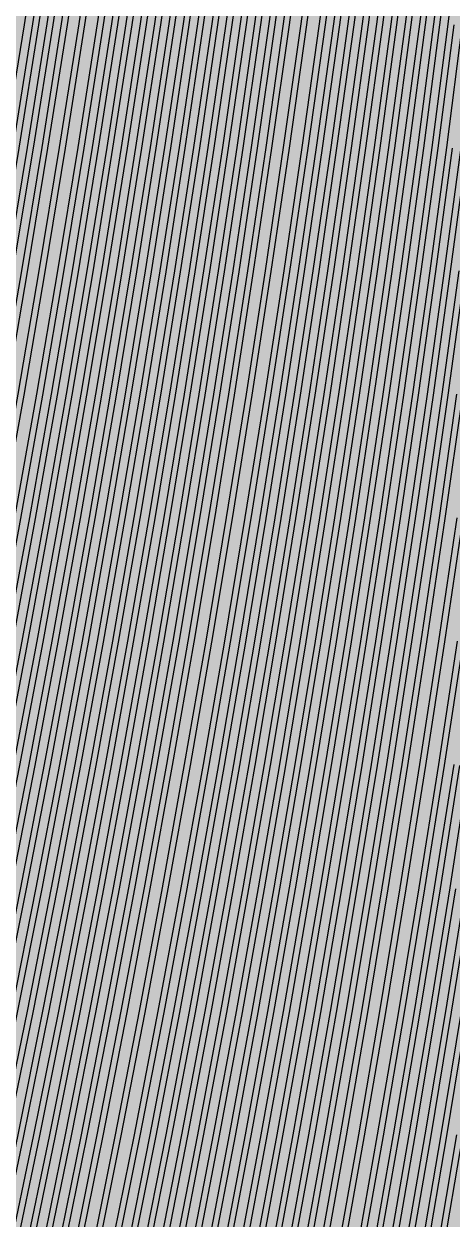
# Model space of a CAD drawing. Header units: metres. Extents: x -7231 to 10969, y -37556 to 1873.
# Drawn here: x 878 to 1030.8, y -1401.5 to -975.3 of the extents above; entities that cross this region are included whole.
import ezdxf

# ---------------------------------------------------------------- set-up
doc = ezdxf.new("R2010")
doc.units = ezdxf.units.M
doc.layers.add('Metal1', color=4, linetype='CONTINUOUS')
doc.layers.add('Polyimide', color=7, linetype='CONTINUOUS')

msp = doc.modelspace()

# ---------------------------------------------------------------- hatches: boundary and pattern name
at = {"layer": 'Polyimide'}
msp.add_hatch(color=7, dxfattribs=at).paths.add_polyline_path([(4065.69, -468), (4066.67, -501.99), (4068.51, -535.99), (4071.41, -569.99), (4075.54, -603.99), (4081.04, -637.99), (4088.01, -671.99), (4096.52, -705.98), (4106.62, -739.98), (4118.33, -773.98), (4131.63, -807.98), (4146.49, -841.98), (4162.87, -875.98), (4180.68, -909.97), (4199.83, -943.97), (4220.22, -977.97), (4241.73, -1011.97), (4264.21, -1045.97), (4287.52, -1079.96), (4311.51, -1113.96), (4336.01, -1147.96), (4360.86, -1181.96), (4385.88, -1215.96), (4410.89, -1249.96), (4435.74, -1283.95), (4460.24, -1317.95), (4484.23, -1351.95), (4507.54, -1385.95), (4530.02, -1419.95), (4551.53, -1453.94), (4571.92, -1487.94), (4591.07, -1521.94), (4608.88, -1555.94), (4625.26, -1589.94), (4640.12, -1623.94), (4653.42, -1657.93), (4665.13, -1691.93), (4675.23, -1725.93), (4683.74, -1759.93), (4690.71, -1793.93), (4696.21, -1827.93), (4700.34, -1861.92), (4703.24, -1895.92), (4705.08, -1929.92), (4706.06, -1963.92), (4706.44, -1997.92), (4706.5, -2031.91), (4706.5, -4793.02), (4709.95, -4838.39), (4720.22, -4882.71), (4737.08, -4924.98), (4760.13, -4964.2), (4788.85, -4999.49), (4822.58, -5030.03), (4860.53, -5055.12), (4901.85, -5074.18), (4901.85, -5074.18), (4970.68, -5105.23), (5034.7, -5145.26), (5092.76, -5193.54), (5143.8, -5249.19), (5186.89, -5311.2), (5221.24, -5378.44), (5246.23, -5449.69), (5261.41, -5523.66), (5266.5, -5599), (5261.41, -5674.34), (5246.23, -5748.31), (5221.24, -5819.56), (5186.89, -5886.8), (5143.8, -5948.81), (5092.76, -6004.46), (5034.7, -6052.74), (4970.68, -6092.77), (4901.85, -6123.82), (4860.53, -6142.88), (4822.58, -6167.97), (4788.85, -6198.51), (4760.13, -6233.8), (4737.08, -6273.02), (4720.22, -6315.29), (4709.95, -6359.61), (4706.5, -6404.98), (4706.5, -9221.52), (4709.95, -9266.88), (4720.22, -9311.21), (4737.08, -9353.47), (4760.13, -9392.7), (4788.85, -9427.98), (4822.58, -9458.52), (4860.53, -9483.61), (4901.85, -9502.67), (4970.68, -9533.72), (5034.7, -9573.75), (5092.76, -9622.03), (5143.8, -9677.68), (5186.89, -9739.69), (5221.24, -9806.94), (5246.23, -9878.19), (5261.41, -9952.16), (5266.5, -10027.49), (5261.41, -10102.83), (5246.23, -10176.8), (5221.24, -10248.05), (5186.89, -10315.3), (5143.8, -10377.31), (5092.76, -10432.96), (5034.7, -10481.24), (4970.68, -10521.27), (4901.85, -10552.32), (4860.53, -10571.38), (4822.58, -10596.46), (4788.85, -10627), (4760.13, -10662.29), (4737.08, -10701.52), (4720.22, -10743.78), (4709.95, -10788.1), (4706.5, -10833.47), (4706.5, -13650.01), (4709.95, -13695.38), (4720.22, -13739.7), (4737.08, -13781.96), (4760.13, -13821.19), (4788.85, -13856.48), (4822.58, -13887.02), (4860.53, -13912.11), (4901.85, -13931.17), (4970.68, -13962.22), (5034.7, -14002.25), (5092.76, -14050.53), (5143.8, -14106.18), (5186.89, -14168.19), (5221.24, -14235.43), (5246.23, -14306.68), (5261.41, -14380.65), (5266.5, -14455.99), (5261.41, -14531.33), (5246.23, -14605.29), (5221.24, -14676.55), (5186.89, -14743.79), (5143.8, -14805.8), (5092.76, -14861.45), (5034.7, -14909.73), (4970.68, -14949.76), (4901.85, -14980.81), (4860.53, -14999.87), (4822.58, -15024.96), (4788.85, -15055.5), (4760.13, -15090.79), (4737.08, -15130.01), (4720.22, -15172.27), (4709.95, -15216.6), (4706.5, -15261.97), (4706.5, -15455.99), (4720.95, -15750.04), (4764.14, -16041.26), (4835.68, -16326.84), (4934.86, -16604.04), (5060.74, -16870.18), (5212.09, -17122.7), (5387.47, -17359.17), (5585.18, -17577.31), (5803.32, -17775.02), (6039.79, -17950.4), (6292.31, -18101.75), (6558.45, -18227.63), (6835.65, -18326.81), (7121.23, -18398.34), (7412.45, -18441.54), (7706.5, -18455.99), (9969.01, -18455.99), (10047.42, -18459.84), (10125.08, -18471.36), (10201.23, -18490.44), (10275.15, -18516.89), (10346.12, -18550.45), (10413.46, -18590.81), (10476.52, -18637.58), (10534.69, -18690.3), (10587.41, -18748.47), (10634.18, -18811.53), (10674.54, -18878.87), (10708.11, -18949.84), (10734.56, -19023.76), (10753.63, -19099.92), (10765.15, -19177.58), (10769.01, -19255.99), (10769.01, -20895.8), (10730.24, -20951.41), (10694.6, -21009.08), (10662.21, -21068.63), (10633.17, -21129.89), (10607.55, -21192.66), (10585.45, -21256.74), (10566.93, -21321.96), (10552.05, -21388.09), (10540.84, -21454.95), (10533.35, -21522.33), (10529.6, -21590.02), (10529.6, -21657.81), (10533.35, -21725.5), (10540.84, -21792.87), (10552.05, -21859.73), (10566.93, -21925.87), (10585.45, -21991.08), (10607.55, -22055.17), (10633.17, -22117.94), (10662.21, -22179.19), (10694.6, -22238.74), (10730.24, -22296.41), (10769.01, -22352.03), (10769.01, -32454.24), (10728.74, -32510.49), (10691.72, -32568.92), (10658.05, -32629.35), (10627.85, -32691.58), (10601.2, -32755.42), (10578.21, -32820.67), (10558.93, -32887.1), (10543.44, -32954.52), (10531.77, -33022.71), (10523.97, -33091.44), (10520.07, -33160.51), (10520.07, -33229.69), (10523.97, -33298.75), (10531.77, -33367.49), (10543.44, -33435.67), (10558.93, -33503.09), (10578.21, -33569.53), (10601.2, -33634.77), (10627.85, -33698.61), (10658.05, -33760.85), (10691.72, -33821.28), (10728.74, -33879.71), (10769.01, -33935.96), (10769.01, -36556), (10765.15, -36634.41), (10753.63, -36712.07), (10734.56, -36788.23), (10708.11, -36862.15), (10674.54, -36933.12), (10634.18, -37000.46), (10587.41, -37063.51), (10534.69, -37121.69), (10476.52, -37174.41), (10413.46, -37221.18), (10346.12, -37261.54), (10275.15, -37295.1), (10201.23, -37321.55), (10125.08, -37340.63), (10047.42, -37352.15), (9969.01, -37356), (-6231.01, -37356), (-6309.42, -37352.15), (-6387.08, -37340.63), (-6463.23, -37321.55), (-6537.15, -37295.1), (-6608.12, -37261.54), (-6675.46, -37221.18), (-6738.52, -37174.41), (-6796.69, -37121.69), (-6849.41, -37063.51), (-6896.18, -37000.46), (-6936.54, -36933.12), (-6970.11, -36862.15), (-6996.56, -36788.23), (-7015.63, -36712.07), (-7027.15, -36634.41), (-7031.01, -36556), (-7031.01, -33936), (-6990.74, -33879.75), (-6953.7, -33821.31), (-6920.03, -33760.88), (-6889.82, -33698.64), (-6863.18, -33634.8), (-6840.18, -33569.55), (-6820.9, -33503.11), (-6805.4, -33435.69), (-6793.74, -33367.49), (-6785.94, -33298.75), (-6782.03, -33229.68), (-6782.03, -33160.5), (-6785.94, -33091.43), (-6793.74, -33022.69), (-6805.4, -32954.5), (-6820.9, -32887.07), (-6840.18, -32820.63), (-6863.18, -32755.39), (-6889.82, -32691.54), (-6920.03, -32629.3), (-6953.7, -32568.87), (-6990.74, -32510.43), (-7031.01, -32454.18), (-7031.01, -22364.83), (-6990.74, -22308.58), (-6953.7, -22250.14), (-6920.03, -22189.71), (-6889.82, -22127.47), (-6863.18, -22063.62), (-6840.18, -21998.38), (-6820.9, -21931.94), (-6805.4, -21864.51), (-6793.74, -21796.32), (-6785.94, -21727.58), (-6782.03, -21658.51), (-6782.03, -21589.33), (-6785.94, -21520.26), (-6793.74, -21451.52), (-6805.4, -21383.32), (-6820.9, -21315.9), (-6840.18, -21249.46), (-6863.18, -21184.21), (-6889.82, -21120.37), (-6920.03, -21058.13), (-6953.7, -20997.7), (-6990.74, -20939.26), (-7031.01, -20883.01), (-7031.01, -19255.99), (-7027.15, -19177.58), (-7015.63, -19099.92), (-6996.56, -19023.76), (-6970.11, -18949.84), (-6936.54, -18878.87), (-6896.18, -18811.53), (-6849.41, -18748.47), (-6796.69, -18690.3), (-6738.52, -18637.58), (-6675.46, -18590.81), (-6608.12, -18550.45), (-6537.15, -18516.89), (-6463.23, -18490.44), (-6387.08, -18471.36), (-6309.42, -18459.84), (-6231.01, -18455.99), (-3968.5, -18455.99), (-3674.45, -18441.54), (-3383.23, -18398.34), (-3097.65, -18326.81), (-2820.45, -18227.63), (-2554.31, -18101.75), (-2301.79, -17950.4), (-2065.32, -17775.02), (-1847.18, -17577.31), (-1649.47, -17359.17), (-1474.09, -17122.7), (-1322.74, -16870.18), (-1196.86, -16604.04), (-1097.68, -16326.84), (-1026.14, -16041.26), (-982.95, -15750.04), (-968.5, -15455.99), (-968.5, -15261.97), (-971.95, -15216.6), (-982.22, -15172.27), (-999.08, -15130.01), (-1022.13, -15090.79), (-1050.85, -15055.5), (-1084.58, -15024.96), (-1122.53, -14999.87), (-1163.85, -14980.81), (-1232.68, -14949.76), (-1296.7, -14909.73), (-1354.76, -14861.45), (-1405.8, -14805.8), (-1448.89, -14743.79), (-1483.24, -14676.55), (-1508.23, -14605.29), (-1523.41, -14531.33), (-1528.5, -14455.99), (-1523.41, -14380.65), (-1508.23, -14306.68), (-1483.24, -14235.43), (-1448.89, -14168.19), (-1405.8, -14106.18), (-1354.76, -14050.53), (-1296.7, -14002.25), (-1232.68, -13962.22), (-1163.85, -13931.17), (-1122.53, -13912.11), (-1084.58, -13887.02), (-1050.85, -13856.48), (-1022.13, -13821.19), (-999.08, -13781.96), (-982.22, -13739.7), (-971.95, -13695.38), (-968.5, -13650.01), (-968.5, -12309.64), (-971.95, -12264.27), (-982.22, -12219.94), (-999.08, -12177.68), (-1022.13, -12138.46), (-1050.85, -12103.17), (-1084.58, -12072.63), (-1122.53, -12047.54), (-1163.85, -12028.48), (-1232.68, -11997.43), (-1296.7, -11957.4), (-1354.76, -11909.12), (-1405.8, -11853.47), (-1448.89, -11791.46), (-1483.24, -11724.22), (-1508.23, -11652.96), (-1523.41, -11579), (-1528.5, -11503.66), (-1523.41, -11428.32), (-1508.23, -11354.35), (-1483.24, -11283.1), (-1448.89, -11215.86), (-1405.8, -11153.85), (-1354.76, -11098.2), (-1296.7, -11049.92), (-1232.68, -11009.89), (-1163.85, -10978.84), (-1122.53, -10959.78), (-1084.58, -10934.69), (-1050.85, -10904.15), (-1022.13, -10868.86), (-999.08, -10829.63), (-982.22, -10787.37), (-971.95, -10743.05), (-968.5, -10697.68), (-968.5, -9357.31), (-971.95, -9311.94), (-982.22, -9267.62), (-999.08, -9225.35), (-1022.13, -9186.13), (-1050.85, -9150.84), (-1084.58, -9120.3), (-1122.53, -9095.21), (-1163.85, -9076.15), (-1163.85, -9076.15), (-1232.68, -9045.1), (-1296.7, -9005.07), (-1354.76, -8956.79), (-1405.8, -8901.14), (-1448.89, -8839.13), (-1483.24, -8771.89), (-1508.23, -8700.64), (-1523.41, -8626.67), (-1528.5, -8551.33), (-1523.41, -8475.99), (-1508.23, -8402.02), (-1483.24, -8330.77), (-1448.89, -8263.53), (-1405.8, -8201.52), (-1354.76, -8145.87), (-1296.7, -8097.59), (-1232.68, -8057.56), (-1163.85, -8026.51), (-1163.85, -8026.51), (-1122.53, -8007.45), (-1084.58, -7982.36), (-1050.85, -7951.82), (-1022.13, -7916.53), (-999.08, -7877.31), (-982.22, -7835.04), (-971.95, -7790.72), (-968.5, -7745.35), (-968.5, -6404.98), (-971.95, -6359.61), (-982.22, -6315.29), (-999.08, -6273.02), (-1022.13, -6233.8), (-1050.85, -6198.51), (-1084.58, -6167.97), (-1122.53, -6142.88), (-1163.85, -6123.82), (-1163.85, -6123.82), (-1232.68, -6092.77), (-1296.7, -6052.74), (-1354.76, -6004.46), (-1405.8, -5948.81), (-1448.89, -5886.8), (-1483.24, -5819.56), (-1508.23, -5748.31), (-1523.41, -5674.34), (-1528.5, -5599), (-1523.41, -5523.66), (-1508.23, -5449.69), (-1483.24, -5378.44), (-1448.89, -5311.2), (-1405.8, -5249.19), (-1354.76, -5193.54), (-1296.7, -5145.26), (-1232.68, -5105.23), (-1163.85, -5074.18), (-1163.85, -5074.18), (-1122.53, -5055.12), (-1084.58, -5030.03), (-1050.85, -4999.49), (-1022.13, -4964.2), (-999.08, -4924.98), (-982.22, -4882.71), (-971.95, -4838.39), (-968.5, -4793.02), (-968.5, -2031.91), (-968.44, -1997.92), (-968.06, -1963.92), (-967.05, -1929.92), (-965.18, -1895.92), (-962.22, -1861.92), (-958.01, -1827.93), (-952.41, -1793.93), (-945.31, -1759.93), (-936.64, -1725.93), (-926.35, -1691.93), (-914.43, -1657.93), (-900.88, -1623.94), (-885.74, -1589.94), (-869.05, -1555.94), (-850.91, -1521.94), (-831.4, -1487.94), (-810.63, -1453.94), (-788.72, -1419.95), (-765.82, -1385.95), (-742.07, -1351.95), (-717.63, -1317.95), (-692.67, -1283.95), (-667.36, -1249.96), (-641.88, -1215.96), (-616.39, -1181.96), (-591.08, -1147.96), (-566.12, -1113.96), (-541.68, -1079.96), (-517.93, -1045.97), (-495.03, -1011.97), (-473.12, -977.97), (-452.35, -943.97), (-432.84, -909.97), (-414.7, -875.98), (-398.01, -841.98), (-382.87, -807.98), (-369.32, -773.98), (-357.4, -739.98), (-347.11, -705.98), (-338.44, -671.99), (-331.34, -637.99), (-325.74, -603.99), (-321.53, -569.99), (-318.57, -535.99), (-316.7, -501.99), (-315.69, -468), (-315.31, -434), (-315.25, -400), (-315.25, 401), (-315.25, 451), (-315.25, 1644), (-270.25, 1644), (-270.03, 1637.13), (-269.35, 1630.29), (-268.23, 1623.52), (-266.67, 1616.82), (-264.68, 1610.25), (-262.26, 1603.82), (-259.42, 1597.56), (-256.18, 1591.5), (-252.55, 1585.67), (-248.55, 1580.08), (-244.19, 1574.77), (-239.5, 1569.75), (-234.48, 1565.06), (-229.17, 1560.7), (-223.58, 1556.7), (-217.75, 1553.07), (-211.69, 1549.83), (-205.43, 1546.99), (-199, 1544.57), (-192.43, 1542.58), (-185.73, 1541.02), (-178.96, 1539.9), (-172.12, 1539.22), (-165.25, 1539), (-158.38, 1539.22), (-151.54, 1539.9), (-144.77, 1541.02), (-138.07, 1542.58), (-131.5, 1544.57), (-125.07, 1546.99), (-118.81, 1549.83), (-112.75, 1553.07), (-106.92, 1556.7), (-101.33, 1560.7), (-96.02, 1565.06), (-91, 1569.75), (-86.31, 1574.77), (-81.95, 1580.08), (-77.95, 1585.67), (-74.32, 1591.5), (-71.08, 1597.56), (-68.24, 1603.82), (-65.82, 1610.25), (-63.83, 1616.82), (-62.27, 1623.52), (-61.15, 1630.29), (-60.47, 1637.13), (-60.25, 1644), (1853, 1644), (1853, 1573), (3815.25, 1573), (3815.46, 1579.54), (3816.11, 1586.05), (3817.17, 1592.51), (3818.66, 1598.88), (3820.56, 1605.14), (3822.86, 1611.27), (3825.56, 1617.23), (3828.65, 1623), (3832.1, 1628.56), (3835.91, 1633.88), (3840.07, 1638.93), (3844.54, 1643.71), (3849.32, 1648.18), (3854.37, 1652.34), (3859.69, 1656.15), (3865.25, 1659.6), (3871.02, 1662.69), (3876.98, 1665.39), (3883.11, 1667.69), (3889.37, 1669.59), (3895.74, 1671.08), (3902.2, 1672.14), (3908.71, 1672.79), (3915.25, 1673), (3921.79, 1672.79), (3928.3, 1672.14), (3934.76, 1671.08), (3941.13, 1669.59), (3947.39, 1667.69), (3953.52, 1665.39), (3959.48, 1662.69), (3965.25, 1659.6), (3970.81, 1656.15), (3976.13, 1652.34), (3981.18, 1648.18), (3985.96, 1643.71), (3990.43, 1638.93), (3994.59, 1633.88), (3998.4, 1628.56), (4001.85, 1623), (4004.94, 1617.23), (4007.64, 1611.27), (4009.94, 1605.14), (4011.84, 1598.88), (4013.33, 1592.51), (4014.39, 1586.05), (4015.04, 1579.54), (4015.25, 1573), (4065.25, 1573), (4065.25, 451), (4065.25, 401), (4065.25, -400), (4065.31, -434), (4065.69, -468)])

# ---------------------------------------------------------------- linework, layer by layer
at = {"layer": 'Metal1'}
for points in [[(901.87, -1415.45), (910.7, -1371.44), (919.22, -1327.42), (927.45, -1283.41), (935.37, -1239.4), (943.01, -1195.38), (950.35, -1151.37), (957.4, -1107.36), (964.18, -1063.35), (970.67, -1019.33), (976.88, -975.32), (982.82, -931.31), (988.49, -887.29), (993.88, -843.28), (999.01, -799.27), (1003.88, -755.26), (1008.48, -711.24), (1012.82, -667.23), (1016.91, -623.22), (1020.74, -579.2), (1024.31, -535.19), (1027.63, -491.18), (1030.69, -447.16), (1033.51, -403.15)], [(1032.69, -447.3), (1029.62, -491.32), (1026.3, -535.34), (1022.73, -579.37), (1018.9, -623.39), (1014.82, -667.42), (1010.47, -711.44), (1005.87, -755.47), (1001, -799.49), (995.87, -843.52), (990.47, -887.54), (984.8, -931.57), (978.86, -975.59), (972.65, -1019.62), (966.15, -1063.64), (959.38, -1107.67), (952.32, -1151.69), (944.98, -1195.72), (937.34, -1239.75), (929.41, -1283.77), (921.19, -1327.8), (912.66, -1371.82), (903.83, -1415.85)], [(908.62, -1415.45), (917.43, -1371.44), (925.94, -1327.42), (934.15, -1283.41), (942.06, -1239.4), (949.68, -1195.39), (957.01, -1151.37), (964.06, -1107.36), (970.82, -1063.35), (977.3, -1019.33), (983.5, -975.32), (989.43, -931.31), (995.09, -887.29), (1000.48, -843.28), (1005.6, -799.27), (1010.45, -755.26), (1015.05, -711.24), (1019.38, -667.23), (1023.46, -623.22), (1027.28, -579.2), (1030.85, -535.19)], [(1032.84, -535.34), (1029.27, -579.37), (1025.45, -623.39), (1021.38, -667.42), (1017.04, -711.44), (1012.44, -755.47), (1007.58, -799.49), (1002.46, -843.52), (997.07, -887.54), (991.41, -931.57), (985.48, -975.59), (979.28, -1019.62), (972.8, -1063.64), (966.03, -1107.67), (958.99, -1151.69), (951.66, -1195.72), (944.03, -1239.75), (936.12, -1283.77), (927.91, -1327.8), (919.39, -1371.82), (910.58, -1415.85)], [(914.35, -1415.45), (923.09, -1371.44), (931.53, -1327.42), (939.67, -1283.41), (947.51, -1239.4), (955.07, -1195.39), (962.34, -1151.37), (969.32, -1107.36), (976.03, -1063.35), (982.45, -1019.33), (988.6, -975.32), (994.48, -931.31), (1000.09, -887.3), (1005.43, -843.28), (1010.51, -799.27), (1015.33, -755.26), (1019.88, -711.24), (1024.18, -667.23), (1028.23, -623.22), (1032.01, -579.2)], [(1034.01, -579.37), (1030.22, -623.39), (1026.17, -667.42), (1021.87, -711.44), (1017.32, -755.47), (1012.5, -799.49), (1007.42, -843.52), (1002.08, -887.54), (996.46, -931.57), (990.58, -975.59), (984.43, -1019.62), (978, -1063.64), (971.3, -1107.67), (964.31, -1151.69), (957.04, -1195.72), (949.48, -1239.74), (941.64, -1283.77), (933.49, -1327.79), (925.05, -1371.82), (916.31, -1415.85)], [(920.08, -1415.45), (928.75, -1371.44), (937.11, -1327.43), (945.19, -1283.41), (952.97, -1239.4), (960.46, -1195.39), (967.66, -1151.38), (974.59, -1107.36), (981.23, -1063.35), (987.61, -1019.34), (993.7, -975.32), (999.53, -931.31), (1005.09, -887.3), (1010.39, -843.28), (1015.43, -799.27), (1020.2, -755.26), (1024.72, -711.24), (1028.98, -667.23), (1032.99, -623.22)], [(1030.97, -667.42), (1026.71, -711.44), (1022.19, -755.47), (1017.41, -799.49), (1012.38, -843.52), (1007.08, -887.54), (1001.52, -931.57), (995.69, -975.59), (989.59, -1019.62), (983.21, -1063.64), (976.56, -1107.67), (969.64, -1151.69), (962.43, -1195.72), (954.94, -1239.74), (947.15, -1283.77), (939.08, -1327.79), (930.71, -1371.82), (922.04, -1415.84)], [(925.81, -1415.45), (934.41, -1371.44), (942.7, -1327.43), (950.7, -1283.41), (958.42, -1239.4), (965.84, -1195.39), (972.99, -1151.38), (979.85, -1107.36), (986.44, -1063.35), (992.76, -1019.34), (998.81, -975.32), (1004.58, -931.31), (1010.1, -887.3), (1015.35, -843.28), (1020.34, -799.27), (1025.08, -755.26), (1029.55, -711.24), (1033.78, -667.23)], [(1031.54, -711.44), (1027.06, -755.47), (1022.33, -799.49), (1017.34, -843.52), (1012.08, -887.54), (1006.57, -931.57), (1000.79, -975.59), (994.74, -1019.62), (988.42, -1063.64), (981.83, -1107.67), (974.96, -1151.69), (967.82, -1195.72), (960.39, -1239.74), (952.67, -1283.77), (944.67, -1327.79), (936.37, -1371.82), (927.78, -1415.84)], [(931.55, -1415.45), (940.06, -1371.44), (948.29, -1327.43), (956.22, -1283.42), (963.87, -1239.4), (971.23, -1195.39), (978.31, -1151.38), (985.12, -1107.36), (991.65, -1063.35), (997.91, -1019.34), (1003.91, -975.33), (1009.64, -931.31), (1015.1, -887.3), (1020.31, -843.29), (1025.26, -799.27), (1029.95, -755.26), (1034.39, -711.25)], [(1031.94, -755.47), (1027.24, -799.49), (1022.29, -843.51), (1017.09, -887.54), (1011.62, -931.56), (1005.89, -975.59), (999.89, -1019.61), (993.63, -1063.64), (987.1, -1107.66), (980.29, -1151.69), (973.2, -1195.71), (965.84, -1239.74), (958.19, -1283.77), (950.26, -1327.79), (942.03, -1371.82), (933.51, -1415.84)], [(937.28, -1415.46), (945.72, -1371.44), (953.87, -1327.43), (961.74, -1283.42), (969.32, -1239.41), (976.62, -1195.39), (983.64, -1151.38), (990.38, -1107.37), (996.86, -1063.35), (1003.07, -1019.34), (1009.01, -975.33), (1014.69, -931.31), (1020.1, -887.3), (1025.27, -843.29), (1030.17, -799.27), (1034.82, -755.26)], [(1032.16, -799.49), (1027.25, -843.51), (1022.09, -887.54), (1016.67, -931.56), (1010.99, -975.59), (1005.05, -1019.61), (998.84, -1063.64), (992.36, -1107.66), (985.61, -1151.69), (978.59, -1195.71), (971.29, -1239.74), (963.71, -1283.76), (955.84, -1327.79), (947.69, -1371.81), (939.24, -1415.84)], [(943.01, -1415.46), (951.38, -1371.45), (959.46, -1327.43), (967.26, -1283.42), (974.77, -1239.41), (982, -1195.39), (988.96, -1151.38), (995.65, -1107.37), (1002.07, -1063.35), (1008.22, -1019.34), (1014.11, -975.33), (1019.74, -931.31), (1025.11, -887.3), (1030.22, -843.29), (1035.09, -799.27)], [(1032.21, -843.51), (1027.09, -887.54), (1021.72, -931.56), (1016.09, -975.59), (1010.2, -1019.61), (1004.05, -1063.64), (997.63, -1107.66), (990.94, -1151.69), (983.98, -1195.71), (976.74, -1239.74), (969.23, -1283.76), (961.43, -1327.79), (953.35, -1371.81), (944.98, -1415.84)], [(948.75, -1415.46), (957.04, -1371.45), (965.05, -1327.43), (972.77, -1283.42), (980.22, -1239.41), (987.39, -1195.39), (994.29, -1151.38), (1000.91, -1107.37), (1007.28, -1063.36), (1013.37, -1019.34), (1019.21, -975.33), (1024.79, -931.32), (1030.11, -887.3), (1035.18, -843.29)], [(1032.1, -887.54), (1026.77, -931.56), (1021.19, -975.59), (1015.35, -1019.61), (1009.26, -1063.64), (1002.89, -1107.66), (996.26, -1151.69), (989.36, -1195.71), (982.19, -1239.74), (974.74, -1283.76), (967.02, -1327.79), (959.01, -1371.81), (950.71, -1415.84)], [(954.48, -1415.46), (962.7, -1371.45), (970.64, -1327.44), (978.29, -1283.42), (985.67, -1239.41), (992.78, -1195.4), (999.61, -1151.38), (1006.18, -1107.37), (1012.48, -1063.36), (1018.53, -1019.34), (1024.31, -975.33), (1029.84, -931.32), (1035.12, -887.3)], [(884.93, -931.59), (878.14, -975.61), (871.03, -1019.64), (863.61, -1063.67), (855.86, -1107.69), (847.8, -1151.72), (839.4, -1195.74), (830.67, -1239.77), (821.61, -1283.8), (812.2, -1327.82), (802.45, -1371.85), (792.36, -1415.88)], [(796.14, -1415.42), (806.16, -1371.41), (815.83, -1327.4), (825.17, -1283.39), (834.16, -1239.38), (842.82, -1195.36), (851.15, -1151.35), (859.16, -1107.34), (866.85, -1063.33), (874.21, -1019.31), (881.26, -975.3), (888, -931.29)], [(889.98, -931.59), (883.24, -975.61), (876.19, -1019.64), (868.82, -1063.66), (861.13, -1107.69), (853.12, -1151.72), (844.79, -1195.74), (836.12, -1239.77), (827.12, -1283.79), (817.79, -1327.82), (808.11, -1371.85), (798.09, -1415.87)], [(801.87, -1415.42), (811.82, -1371.41), (821.42, -1327.4), (830.68, -1283.39), (839.61, -1239.38), (848.21, -1195.36), (856.48, -1151.35), (864.43, -1107.34), (872.05, -1063.33), (879.36, -1019.32), (886.36, -975.3), (893.05, -931.29)], [(895.03, -931.59), (888.34, -975.61), (881.34, -1019.64), (874.03, -1063.66), (866.4, -1107.69), (858.45, -1151.71), (850.17, -1195.74), (841.57, -1239.77), (832.64, -1283.79), (823.38, -1327.82), (813.77, -1371.85), (803.82, -1415.87)], [(807.61, -1415.43), (817.48, -1371.41), (827.01, -1327.4), (836.2, -1283.39), (845.06, -1239.38), (853.59, -1195.37), (861.8, -1151.35), (869.69, -1107.34), (877.26, -1063.33), (884.52, -1019.32), (891.46, -975.3), (898.1, -931.29)], [(900.08, -931.58), (893.44, -975.61), (886.49, -1019.64), (879.23, -1063.66), (871.66, -1107.69), (863.77, -1151.71), (855.56, -1195.74), (847.02, -1239.77), (838.16, -1283.79), (828.96, -1327.82), (819.43, -1371.84), (809.56, -1415.87)], [(814.1, -1415.43), (823.94, -1371.41), (833.44, -1327.4), (842.61, -1283.39), (851.44, -1239.38), (859.95, -1195.37), (868.13, -1151.35), (876, -1107.34), (883.54, -1063.33), (890.78, -1019.32), (897.71, -975.31), (904.32, -931.29)], [(906.3, -931.58), (899.68, -975.61), (892.75, -1019.64), (885.52, -1063.66), (877.97, -1107.69), (870.1, -1151.71), (861.91, -1195.74), (853.4, -1239.76), (844.57, -1283.79), (835.4, -1327.82), (825.89, -1371.84), (816.05, -1415.87)], [(820.85, -1415.43), (830.67, -1371.41), (840.16, -1327.4), (849.31, -1283.39), (858.13, -1239.38), (866.63, -1195.37), (874.8, -1151.35), (882.65, -1107.34), (890.19, -1063.33), (897.41, -1019.32), (904.33, -975.31), (910.93, -931.29)], [(912.91, -931.58), (906.3, -975.61), (899.39, -1019.63), (892.16, -1063.66), (884.62, -1107.69), (876.77, -1151.71), (868.59, -1195.74), (860.09, -1239.76), (851.27, -1283.79), (842.12, -1327.82), (832.63, -1371.84), (822.8, -1415.87)], [(826.58, -1415.43), (836.33, -1371.42), (845.75, -1327.4), (854.83, -1283.39), (863.58, -1239.38), (872.01, -1195.37), (880.12, -1151.36), (887.92, -1107.34), (895.39, -1063.33), (902.56, -1019.32), (909.43, -975.31), (915.99, -931.29)], [(917.97, -931.58), (911.4, -975.61), (904.54, -1019.63), (897.37, -1063.66), (889.89, -1107.69), (882.09, -1151.71), (873.98, -1195.74), (865.55, -1239.76), (856.79, -1283.79), (847.7, -1327.82), (838.29, -1371.84), (828.53, -1415.87)], [(832.31, -1415.43), (841.99, -1371.42), (851.33, -1327.41), (860.35, -1283.39), (869.03, -1239.38), (877.4, -1195.37), (885.45, -1151.36), (893.18, -1107.34), (900.6, -1063.33), (907.72, -1019.32), (914.53, -975.31), (921.04, -931.3)], [(923.02, -931.58), (916.51, -975.61), (909.69, -1019.63), (902.58, -1063.66), (895.15, -1107.68), (887.42, -1151.71), (879.37, -1195.74), (871, -1239.76), (862.31, -1283.79), (853.29, -1327.81), (843.94, -1371.84), (834.26, -1415.87)], [(838.05, -1415.43), (847.65, -1371.42), (856.92, -1327.41), (865.86, -1283.4), (874.48, -1239.38), (882.79, -1195.37), (890.77, -1151.36), (898.45, -1107.35), (905.81, -1063.33), (912.87, -1019.32), (919.63, -975.31), (926.09, -931.3)], [(928.07, -931.58), (921.61, -975.61), (914.85, -1019.63), (907.78, -1063.66), (900.42, -1107.68), (892.74, -1151.71), (884.75, -1195.73), (876.45, -1239.76), (867.83, -1283.79), (858.88, -1327.81), (849.6, -1371.84), (840, -1415.86)], [(843.78, -1415.43), (853.31, -1371.42), (862.51, -1327.41), (871.38, -1283.4), (879.94, -1239.38), (888.17, -1195.37), (896.1, -1151.36), (903.71, -1107.35), (911.02, -1063.33), (918.02, -1019.32), (924.73, -975.31), (931.14, -931.3)], [(933.12, -931.58), (926.71, -975.6), (920, -1019.63), (912.99, -1063.66), (905.68, -1107.68), (898.07, -1151.71), (890.14, -1195.73), (881.9, -1239.76), (873.34, -1283.78), (864.47, -1327.81), (855.26, -1371.84), (845.73, -1415.86)], [(849.51, -1415.43), (858.97, -1371.42), (868.09, -1327.41), (876.9, -1283.4), (885.39, -1239.39), (893.56, -1195.37), (901.42, -1151.36), (908.98, -1107.35), (916.23, -1063.34), (923.18, -1019.32), (929.83, -975.31), (936.19, -931.3)], [(938.17, -931.58), (931.81, -975.6), (925.15, -1019.63), (918.2, -1063.65), (910.95, -1107.68), (903.39, -1151.71), (895.53, -1195.73), (887.35, -1239.76), (878.86, -1283.78), (870.05, -1327.81), (860.92, -1371.84), (851.47, -1415.86)], [(855.24, -1415.44), (864.62, -1371.42), (873.68, -1327.41), (882.42, -1283.4), (890.84, -1239.39), (898.95, -1195.37), (906.75, -1151.36), (914.24, -1107.35), (921.44, -1063.34), (928.33, -1019.32), (934.93, -975.31), (941.24, -931.3)], [(943.22, -931.58), (936.91, -975.6), (930.31, -1019.63), (923.41, -1063.65), (916.21, -1107.68), (908.72, -1151.7), (900.91, -1195.73), (892.8, -1239.76), (884.38, -1283.78), (875.64, -1327.81), (866.58, -1371.83), (857.2, -1415.86)], [(860.98, -1415.44), (870.28, -1371.43), (879.27, -1327.41), (887.93, -1283.4), (896.29, -1239.39), (904.33, -1195.38), (912.07, -1151.36), (919.51, -1107.35), (926.64, -1063.34), (933.49, -1019.33), (940.03, -975.31), (946.29, -931.3)], [(948.27, -931.58), (942.01, -975.6), (935.46, -1019.63), (928.62, -1063.65), (921.48, -1107.68), (914.04, -1151.7), (906.3, -1195.73), (898.25, -1239.75), (889.9, -1283.78), (881.23, -1327.81), (872.24, -1371.83), (862.93, -1415.86)], [(866.71, -1415.44), (875.94, -1371.43), (884.85, -1327.41), (893.45, -1283.4), (901.74, -1239.39), (909.72, -1195.38), (917.4, -1151.37), (924.77, -1107.35), (931.85, -1063.34), (938.64, -1019.33), (945.13, -975.31), (951.34, -931.3)], [(953.33, -931.57), (947.11, -975.6), (940.62, -1019.63), (933.83, -1063.65), (926.75, -1107.68), (919.37, -1151.7), (911.69, -1195.73), (903.71, -1239.75), (895.42, -1283.78), (886.82, -1327.8), (877.9, -1371.83), (868.67, -1415.86)], [(872.44, -1415.44), (881.6, -1371.43), (890.44, -1327.42), (898.97, -1283.4), (907.19, -1239.39), (915.11, -1195.38), (922.72, -1151.37), (930.04, -1107.35), (937.06, -1063.34), (943.79, -1019.33), (950.24, -975.32), (956.4, -931.3)], [(958.38, -931.57), (952.22, -975.6), (945.77, -1019.62), (939.04, -1063.65), (932.01, -1107.68), (924.69, -1151.7), (917.07, -1195.73), (909.16, -1239.75), (900.93, -1283.78), (892.4, -1327.8), (883.56, -1371.83), (874.4, -1415.86)], [(878.18, -1415.44), (887.26, -1371.43), (896.03, -1327.42), (904.49, -1283.41), (912.64, -1239.39), (920.49, -1195.38), (928.04, -1151.37), (935.3, -1107.36), (942.27, -1063.34), (948.95, -1019.33), (955.34, -975.32), (961.45, -931.3)], [(963.43, -931.57), (957.32, -975.6), (950.92, -1019.62), (944.24, -1063.65), (937.28, -1107.67), (930.02, -1151.7), (922.46, -1195.73), (914.61, -1239.75), (906.45, -1283.78), (897.99, -1327.8), (889.22, -1371.83), (880.13, -1415.85)], [(883.91, -1415.44), (892.92, -1371.43), (901.61, -1327.42), (910, -1283.41), (918.09, -1239.39), (925.88, -1195.38), (933.37, -1151.37), (940.57, -1107.36), (947.48, -1063.34), (954.1, -1019.33), (960.44, -975.32), (966.5, -931.3)], [(968.48, -931.57), (962.42, -975.6), (956.08, -1019.62), (949.45, -1063.65), (942.54, -1107.67), (935.34, -1151.7), (927.85, -1195.72), (920.06, -1239.75), (911.97, -1283.77), (903.58, -1327.8), (894.88, -1371.83), (885.87, -1415.85)], [(889.64, -1415.45), (898.58, -1371.43), (907.2, -1327.42), (915.52, -1283.41), (923.54, -1239.4), (931.26, -1195.38), (938.69, -1151.37), (945.83, -1107.36), (952.68, -1063.34), (959.25, -1019.33), (965.54, -975.32), (971.55, -931.31)], [(973.53, -931.57), (967.52, -975.6), (961.23, -1019.62), (954.66, -1063.65), (947.81, -1107.67), (940.67, -1151.7), (933.24, -1195.72), (925.51, -1239.75), (917.49, -1283.77), (909.17, -1327.8), (900.54, -1371.82), (891.6, -1415.85)], [(895.38, -1415.45), (904.23, -1371.43), (912.79, -1327.42), (921.04, -1283.41), (928.99, -1239.4), (936.65, -1195.38), (944.02, -1151.37), (951.1, -1107.36), (957.89, -1063.35), (964.41, -1019.33), (970.64, -975.32), (976.6, -931.31)], [(978.58, -931.57), (972.62, -975.59), (966.39, -1019.62), (959.87, -1063.64), (953.07, -1107.67), (945.99, -1151.7), (938.62, -1195.72), (930.96, -1239.75), (923.01, -1283.77), (914.75, -1327.8), (906.2, -1371.82), (897.33, -1415.85)], [(1031.82, -931.56), (1026.29, -975.58), (1020.51, -1019.61), (1014.46, -1063.63), (1008.16, -1107.66), (1001.59, -1151.68), (994.75, -1195.71), (987.64, -1239.73), (980.26, -1283.76), (972.6, -1327.78), (964.67, -1371.81), (956.44, -1415.83)], [(960.21, -1415.46), (968.36, -1371.45), (976.22, -1327.44), (983.81, -1283.42), (991.12, -1239.41), (998.16, -1195.4), (1004.94, -1151.38), (1011.44, -1107.37), (1017.69, -1063.36), (1023.68, -1019.34), (1029.41, -975.33), (1034.89, -931.32)], [(1031.4, -975.58), (1025.66, -1019.61), (1019.67, -1063.63), (1013.42, -1107.66), (1006.91, -1151.68), (1000.14, -1195.71), (993.09, -1239.73), (985.78, -1283.76), (978.19, -1327.78), (970.33, -1371.81), (962.18, -1415.83)], [(965.95, -1415.46), (974.02, -1371.45), (981.81, -1327.44), (989.33, -1283.43), (996.57, -1239.41), (1003.55, -1195.4), (1010.26, -1151.39), (1016.71, -1107.37), (1022.9, -1063.36), (1028.83, -1019.35), (1034.51, -975.33)], [(1030.82, -1019.61), (1024.88, -1063.63), (1018.69, -1107.66), (1012.24, -1151.68), (1005.52, -1195.71), (998.55, -1239.73), (991.3, -1283.76), (983.78, -1327.78), (975.99, -1371.81), (967.91, -1415.83)], [(971.68, -1415.47), (979.68, -1371.45), (987.4, -1327.44), (994.84, -1283.43), (1002.02, -1239.41), (1008.94, -1195.4), (1015.58, -1151.39), (1021.97, -1107.37), (1028.11, -1063.36), (1033.99, -1019.35)], [(1035.97, -1019.61), (1030.09, -1063.63), (1023.96, -1107.66), (1017.56, -1151.68), (1010.91, -1195.7), (1004, -1239.73), (996.82, -1283.75), (989.37, -1327.78), (981.64, -1371.8), (973.65, -1415.83)], [(977.41, -1415.47), (985.33, -1371.45), (992.98, -1327.44), (1000.36, -1283.43), (1007.47, -1239.42), (1014.32, -1195.4), (1020.91, -1151.39), (1027.24, -1107.37), (1033.32, -1063.36)], [(1035.3, -1063.63), (1029.22, -1107.65), (1022.89, -1151.68), (1016.3, -1195.7), (1009.45, -1239.73), (1002.33, -1283.75), (994.95, -1327.78), (987.3, -1371.8), (979.38, -1415.83)], [(983.15, -1415.47), (990.99, -1371.46), (998.57, -1327.44), (1005.88, -1283.43), (1012.92, -1239.42), (1019.71, -1195.4), (1026.23, -1151.39), (1032.51, -1107.38)], [(1034.49, -1107.65), (1028.21, -1151.68), (1021.69, -1195.7), (1014.9, -1239.73), (1007.85, -1283.75), (1000.54, -1327.78), (992.96, -1371.8), (985.11, -1415.83)], [(989.64, -1415.47), (997.46, -1371.46), (1005, -1327.44), (1012.29, -1283.43), (1019.3, -1239.42), (1026.06, -1195.4), (1032.56, -1151.39)], [(1034.54, -1151.68), (1028.04, -1195.7), (1021.28, -1239.73), (1014.26, -1283.75), (1006.98, -1327.78), (999.43, -1371.8), (991.61, -1415.83)], [(996.39, -1415.47), (1004.19, -1371.46), (1011.72, -1327.44), (1018.99, -1283.43), (1025.99, -1239.42), (1032.74, -1195.4)], [(1034.72, -1195.7), (1027.97, -1239.73), (1020.96, -1283.75), (1013.69, -1327.78), (1006.16, -1371.8), (998.35, -1415.83)], [(1002.12, -1415.47), (1009.85, -1371.46), (1017.31, -1327.45), (1024.51, -1283.43), (1031.45, -1239.42)], [(1033.42, -1239.72), (1026.48, -1283.75), (1019.28, -1327.77), (1011.82, -1371.8), (1004.09, -1415.82)], [(1007.85, -1415.47), (1015.51, -1371.46), (1022.9, -1327.45), (1030.02, -1283.43), (1036.9, -1239.42)], [(1032, -1283.75), (1024.87, -1327.77), (1017.48, -1371.8), (1009.82, -1415.82)], [(1013.58, -1415.48), (1021.16, -1371.46), (1028.48, -1327.45), (1035.54, -1283.44)], [(1037.52, -1283.75), (1030.46, -1327.77), (1023.14, -1371.8), (1015.55, -1415.82)], [(1019.32, -1415.48), (1026.82, -1371.46), (1034.07, -1327.45)], [(1036.04, -1327.77), (1028.8, -1371.79), (1021.29, -1415.82)], [(1025.05, -1415.48), (1032.48, -1371.47)], [(1034.45, -1371.79), (1027.02, -1415.82)]]:
    msp.add_lwpolyline(points, dxfattribs=at)

doc.saveas('drawing.dxf')
